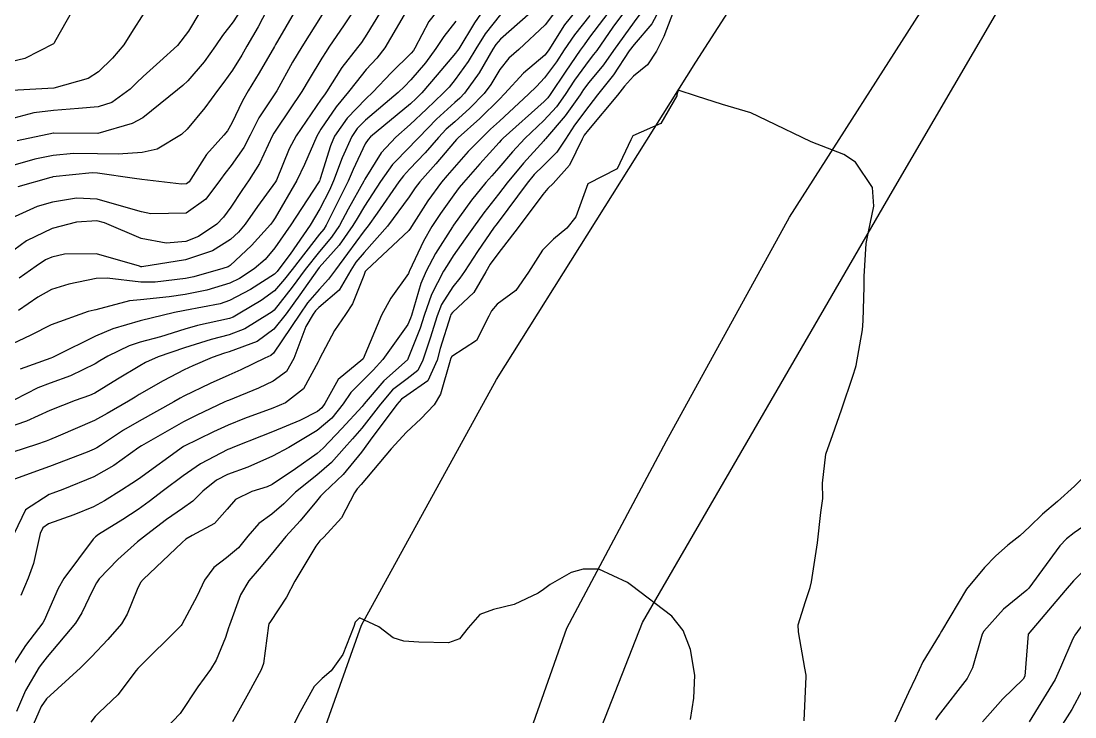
# Model space of a CAD drawing. Header units: metres. Extents: x 307586 to 320046, y 7427249 to 7434250.
# Drawn here: x 318857.52 to 318904.8, y 7429343.35 to 7429374.6 of the extents above; entities that cross this region are included whole.
import ezdxf

# ---------------------------------------------------------------- set-up
doc = ezdxf.new("R2010")
doc.units = ezdxf.units.M
doc.header["$MEASUREMENT"] = 0
for name, color, linetype in [('Curvas de Nivel 1m', 11, 'Continuous'), ('Curvas de Nivel 5m', 15, 'Continuous'), ('Divisa', 42, 'FENCELINE2'), ('Vias Primárias', 230, 'Continuous')]:
    doc.layers.add(name, color=color, linetype=linetype)
doc.linetypes.add('FENCELINE2', pattern='A,0.25,-0.1,[132,ltypeshp.shx,S=0.1,R=0,X=-0.1,Y=0],-0.1,1', length=1.45)

msp = doc.modelspace()

# ---------------------------------------------------------------- linework, layer by layer
at = {"layer": 'Curvas de Nivel 1m', "flags": 128}
for points, elevation in [([(318876.444, 7429375.366), (318875.822, 7429374.585), (318875.188, 7429373.378), (318875.125, 7429373.275), (318875.02, 7429373.165), (318874.12, 7429372.279), (318873.298, 7429371.405), (318872.99, 7429371.11), (318872.155, 7429370.245), (318871.589, 7429369.424), (318871.399, 7429368.993), (318870.944, 7429367.514), (318870.922, 7429367.451), (318870.913, 7429367.43), (318870.868, 7429367.357), (318869.63, 7429365.449), (318868.912, 7429364.411), (318868.474, 7429363.897), (318867.975, 7429363.469), (318867.328, 7429363.044), (318866.893, 7429362.832), (318865.863, 7429362.516), (318864.885, 7429362.328), (318864.173, 7429362.221), (318862.881, 7429362.084), (318862.382, 7429362.033), (318860.874, 7429361.639), (318860.806, 7429361.619), (318860.533, 7429361.555), (318858.867, 7429360.959), (318857.962, 7429360.489), (318856.857, 7429359.975)], 807), ([(318868.746, 7429375.463), (318868.162, 7429374.339), (318867.658, 7429373.474), (318867.421, 7429373.072), (318867.007, 7429372.4), (318866.622, 7429371.86), (318866.343, 7429371.486), (318865.769, 7429370.708), (318864.975, 7429369.749), (318864.718, 7429369.504), (318863.629, 7429368.854), (318862.961, 7429368.704), (318861.882, 7429368.617), (318860.959, 7429368.633), (318859.876, 7429368.649), (318858.958, 7429368.56), (318858.143, 7429368.401), (318856.95, 7429368.053)], 813), ([(318860.106, 7429375.564), (318859.024, 7429373.649), (318859.001, 7429373.602), (318858.982, 7429373.58), (318857.692, 7429372.914), (318857.01, 7429372.747)], 817), ([(318884.082, 7429375.274), (318883.029, 7429373.874), (318882.779, 7429373.539), (318882.6, 7429373.294), (318881.956, 7429372.353), (318881.261, 7429371.307), (318881.15, 7429371.15), (318880.99, 7429370.98), (318879.152, 7429369.337), (318879.064, 7429369.246), (318878.97, 7429369.14), (318878.112, 7429368.192), (318877.365, 7429367.356), (318877.172, 7429367.126), (318876.937, 7429366.802), (318876.34, 7429365.954), (318875.949, 7429365.37), (318875.575, 7429364.715), (318874.948, 7429363.38), (318874.936, 7429363.346), (318874.901, 7429363.266), (318874.113, 7429362.163), (318873.686, 7429361.398), (318872.875, 7429359.432), (318872.858, 7429359.41), (318871.75, 7429358.51), (318871.149, 7429357.427), (318871.02, 7429357.229), (318870.819, 7429357.068), (318870.036, 7429356.662), (318868.81, 7429356.154), (318868.315, 7429355.958), (318867.101, 7429355.477), (318866.891, 7429355.39), (318866.802, 7429355.354), (318865.576, 7429354.711), (318864.79, 7429354.178), (318863.918, 7429353.513), (318863.276, 7429353.022), (318862.77, 7429352.659), (318862.082, 7429352.218), (318860.992, 7429351.548), (318860.855, 7429351.446), (318860.751, 7429351.331), (318859.442, 7429349.569), (318859.183, 7429349.116), (318858.71, 7429348.025), (318858.576, 7429347.71), (318858.497, 7429347.582), (318857.723, 7429346.56), (318857.11, 7429345.596)], 799), ([(318880.76, 7429375.314), (318879.027, 7429373.787), (318878.821, 7429373.546), (318878.695, 7429373.343), (318878.076, 7429372.28), (318877.416, 7429371.356), (318877.212, 7429371.137), (318876.989, 7429370.936), (318876.162, 7429370.188), (318875.365, 7429369.376), (318875.177, 7429369.171), (318874.967, 7429368.956), (318874.194, 7429368.152), (318873.655, 7429367.399), (318872.932, 7429366.291), (318872.601, 7429365.738), (318872.414, 7429365.415), (318871.796, 7429364.54), (318870.904, 7429363.526), (318870.825, 7429363.431), (318870.029, 7429362.3), (318869.418, 7429361.452), (318868.866, 7429360.757), (318868.121, 7429360.206), (318866.856, 7429359.739), (318866.656, 7429359.681), (318866.091, 7429359.488), (318865.227, 7429359.116), (318864.844, 7429358.934), (318863.901, 7429358.45), (318862.827, 7429357.829), (318862.642, 7429357.716), (318862.337, 7429357.535), (318861.388, 7429356.974), (318860.814, 7429356.668), (318859.189, 7429355.956), (318858.805, 7429355.8), (318858.648, 7429355.738), (318858.214, 7429355.586), (318857.158, 7429355.237)], 803), ([(318882.6, 7429375.294), (318881.903, 7429374.433), (318881.2, 7429373.308), (318881.13, 7429373.2), (318881.019, 7429373.072), (318880.07, 7429372.261), (318879.217, 7429371.337), (318878.99, 7429371.089), (318878.107, 7429370.223), (318877.136, 7429369.358), (318877.052, 7429369.279), (318876.97, 7429369.182), (318876.138, 7429368.185), (318875.407, 7429367.375), (318875.202, 7429367.116), (318874.936, 7429366.709), (318873.961, 7429365.394), (318872.911, 7429364.213), (318872.541, 7429363.78), (318872.324, 7429363.416), (318871.798, 7429362.512), (318870.877, 7429361.733), (318870.727, 7429361.581), (318870.625, 7429361.434), (318870.306, 7429360.877), (318869.758, 7429359.446), (318869.428, 7429358.868), (318868.837, 7429358.428), (318868.18, 7429358.119), (318866.824, 7429357.568), (318866.763, 7429357.542), (318866.639, 7429357.482), (318865.408, 7429356.903), (318864.814, 7429356.597), (318862.927, 7429355.528), (318862.802, 7429355.446), (318861.686, 7429354.649), (318860.789, 7429354.139), (318859.404, 7429353.571), (318858.953, 7429353.404), (318858.779, 7429353.339), (318857.716, 7429352.644), (318857.207, 7429351.595)], 801), ([(318884.768, 7429375.264), (318884.077, 7429374.318), (318883.35, 7429373.285), (318883.211, 7429373.096), (318883.016, 7429372.837), (318882.359, 7429371.94), (318881.937, 7429371.301), (318881.542, 7429370.75), (318880.981, 7429370.134), (318880.126, 7429369.323), (318879.566, 7429368.729), (318878.953, 7429368.007), (318878.641, 7429367.65), (318878.375, 7429367.346), (318877.736, 7429366.551), (318876.924, 7429365.431), (318876.894, 7429365.389), (318876.875, 7429365.36), (318876.119, 7429364.16), (318875.694, 7429363.372), (318875.456, 7429362.813), (318875.038, 7429361.378), (318874.999, 7429361.251), (318874.869, 7429360.977), (318873.753, 7429359.396), (318873.326, 7429358.922), (318872.838, 7429358.447), (318872.323, 7429357.922), (318871.974, 7429357.418), (318871.469, 7429356.771), (318870.811, 7429356.218), (318869.53, 7429355.449), (318868.799, 7429355.057), (318867.703, 7429354.562), (318866.791, 7429354.239), (318866.284, 7429353.989), (318865.685, 7429353.491), (318865.229, 7429353.043), (318864.771, 7429352.712), (318864.052, 7429352.222), (318863.143, 7429351.524), (318862.75, 7429351.209), (318861.858, 7429350.423), (318861.023, 7429349.547), (318860.903, 7429349.376), (318860.725, 7429349.034), (318860.246, 7429348.021), (318859.963, 7429347.561), (318858.688, 7429346.045), (318858.48, 7429345.787), (318858.341, 7429345.583), (318857.726, 7429344.536), (318857.312, 7429343.594)], 798), ([(318870.049, 7429375.445), (318869.025, 7429373.699), (318868.936, 7429373.548), (318868.89, 7429373.461), (318868.203, 7429372.27), (318867.714, 7429371.473), (318867.452, 7429371.012), (318866.978, 7429370.012), (318866.787, 7429369.67), (318866.626, 7429369.483), (318865.847, 7429368.604), (318865.144, 7429367.498), (318865.063, 7429367.378), (318864.941, 7429367.288), (318864.715, 7429367.278), (318862.942, 7429367.486), (318862.614, 7429367.533), (318860.946, 7429367.774), (318860.72, 7429367.78), (318858.943, 7429367.601), (318858.927, 7429367.596), (318858.857, 7429367.581), (318857.379, 7429367.155)], 812), ([(318874.97, 7429375.309), (318873.847, 7429373.398), (318873.48, 7429372.939), (318873.008, 7429372.426), (318872.556, 7429371.858), (318872.206, 7429371.418), (318871.664, 7429370.745), (318870.976, 7429369.75), (318870.796, 7429369.433), (318870.239, 7429368.155), (318869.9, 7429367.446), (318868.926, 7429365.759), (318868.807, 7429365.578), (318868.718, 7429365.462), (318867.86, 7429364.524), (318866.904, 7429363.625), (318866.817, 7429363.568), (318866.582, 7429363.483), (318865.279, 7429363.114), (318864.896, 7429363.04), (318863.535, 7429362.879), (318862.893, 7429362.869), (318861.393, 7429363.047), (318860.895, 7429363.038), (318859.669, 7429362.79), (318858.887, 7429362.548), (318858.269, 7429362.2), (318857.406, 7429361.595)], 808), ([(318873.892, 7429375.397), (318873.029, 7429374.017), (318872.794, 7429373.644), (318872.614, 7429373.414), (318871.919, 7429372.512), (318871.232, 7429371.428), (318871.135, 7429371.285), (318870.99, 7429371.091), (318869.859, 7429369.447), (318869.553, 7429368.863), (318868.983, 7429367.459), (318868.942, 7429367.386), (318868.129, 7429366.27), (318867.574, 7429365.473), (318867.279, 7429365.117), (318866.916, 7429364.791), (318866.114, 7429364.285), (318864.907, 7429363.879), (318862.941, 7429363.568), (318862.903, 7429363.569), (318862.836, 7429363.598), (318860.909, 7429364.148), (318859.474, 7429364.137), (318858.907, 7429364.002), (318858.619, 7429363.87), (318858.205, 7429363.587), (318857.44, 7429363.049)], 809), ([(318886.234, 7429375.248), (318885.815, 7429374.472), (318885.026, 7429373.546), (318884.804, 7429373.263), (318884.102, 7429372.178), (318883.386, 7429371.284), (318882.988, 7429370.783), (318882.358, 7429369.918), (318881.944, 7429369.3), (318881.557, 7429368.711), (318880.955, 7429368.109), (318880.55, 7429367.715), (318880.231, 7429367.321), (318878.925, 7429365.571), (318878.826, 7429365.439), (318878.755, 7429365.342), (318878.006, 7429364.255), (318877.42, 7429363.355), (318877.208, 7429363.048), (318876.893, 7429362.667), (318876.38, 7429361.865), (318876.193, 7429361.367), (318875.876, 7429360.357), (318875.552, 7429359.373), (318875.318, 7429358.903), (318874.84, 7429358.531), (318874.188, 7429358.034), (318873.644, 7429357.398), (318872.812, 7429356.325), (318872.385, 7429355.836), (318872.017, 7429355.418), (318871.45, 7429354.77), (318870.791, 7429354.209), (318869.842, 7429353.444), (318869.312, 7429352.915), (318868.768, 7429352.456), (318868.188, 7429352.039), (318867.694, 7429351.471), (318867.277, 7429350.945), (318866.743, 7429350.499), (318866.165, 7429350.059), (318865.757, 7429349.49), (318865.424, 7429348.792), (318864.729, 7429347.5), (318864.703, 7429347.461), (318862.759, 7429345.529), (318862.682, 7429345.433), (318861.859, 7429344.35), (318861.024, 7429343.546), (318860.843, 7429343.366), (318860.656, 7429343.116)], 796), ([(318881.416, 7429374.929), (318881.034, 7429374.434), (318879.856, 7429373.327), (318879.413, 7429372.938), (318879.009, 7429372.429), (318878.593, 7429371.75), (318878.297, 7429371.347), (318877.655, 7429370.684), (318876.98, 7429370.081), (318876.599, 7429369.741), (318876.248, 7429369.367), (318875.653, 7429368.683), (318874.951, 7429367.951), (318874.677, 7429367.654), (318874.477, 7429367.387), (318873.493, 7429365.966), (318873.09, 7429365.407), (318872.921, 7429365.183), (318872.161, 7429364.167), (318871.623, 7429363.423), (318871.317, 7429363.005), (318870.89, 7429362.548), (318870.377, 7429361.941), (318870.029, 7429361.443), (318868.855, 7429359.692), (318868.734, 7429359.581), (318868.465, 7429359.464), (318867.378, 7429358.942), (318866.841, 7429358.704), (318866.001, 7429358.323), (318864.827, 7429357.75), (318864.662, 7429357.665), (318864.383, 7429357.507), (318862.814, 7429356.63), (318862.124, 7429356.222), (318861.087, 7429355.547), (318860.918, 7429355.433), (318860.801, 7429355.368), (318860.484, 7429355.239), (318858.793, 7429354.592), (318858.053, 7429354.325), (318856.786, 7429353.864)], 802), ([(318879.038, 7429374.887), (318878.35, 7429374.026), (318877.929, 7429373.351), (318877.585, 7429372.783), (318877.002, 7429371.979), (318876.724, 7429371.636), (318876.466, 7429371.365), (318875.712, 7429370.647), (318874.979, 7429369.957), (318874.34, 7429369.389), (318873.678, 7429368.683), (318872.944, 7429367.503), (318872.913, 7429367.44), (318872.9, 7429367.41), (318872.196, 7429366.152), (318871.803, 7429365.421), (318871.447, 7429364.895), (318870.911, 7429364.253), (318870.263, 7429363.44), (318869.684, 7429362.655), (318868.875, 7429361.615), (318868.794, 7429361.541), (318868.67, 7429361.462), (318867.565, 7429360.774), (318866.863, 7429360.504), (318866.055, 7429360.294), (318864.857, 7429359.933), (318863.681, 7429359.518), (318863.108, 7429359.267), (318862.847, 7429359.118), (318861.855, 7429358.522), (318860.828, 7429357.892), (318860.599, 7429357.781), (318859.954, 7429357.563), (318858.818, 7429357.113), (318857.772, 7429356.632), (318856.81, 7429356.302)], 804), ([(318871.038, 7429374.889), (318870.116, 7429373.444), (318869.705, 7429372.757), (318868.993, 7429371.46), (318868.19, 7429370.259), (318867.797, 7429369.472), (318867.522, 7429368.917), (318866.952, 7429368.114), (318866.669, 7429367.761), (318866.465, 7429367.485), (318865.818, 7429366.607), (318864.928, 7429365.969), (318863.348, 7429365.945), (318862.928, 7429366.03), (318862.239, 7429366.228), (318860.933, 7429366.607), (318860.01, 7429366.64), (318858.932, 7429366.471), (318858.243, 7429366.274), (318856.924, 7429365.675)], 811), ([(318863.037, 7429374.952), (318862.48, 7429374.084), (318862.128, 7429373.539), (318861.621, 7429372.937), (318861.004, 7429372.318), (318860.532, 7429372.025), (318858.993, 7429371.58), (318857.105, 7429371.485)], 816), ([(318867.404, 7429375.112), (318867.034, 7429374.567), (318866.559, 7429373.954), (318866.241, 7429373.488), (318865.736, 7429372.769), (318864.999, 7429371.919), (318864.787, 7429371.712), (318864.541, 7429371.507), (318862.98, 7429370.259), (318862.509, 7429370.004), (318860.973, 7429369.55), (318858.991, 7429369.561), (318858.973, 7429369.558), (318857.348, 7429369.216)], 814), ([(318885.332, 7429374.965), (318885.036, 7429374.566), (318884.097, 7429373.274), (318883.652, 7429372.641), (318883.001, 7429371.84), (318882.761, 7429371.528), (318882.604, 7429371.294), (318881.935, 7429370.349), (318881.044, 7429369.309), (318881.011, 7429369.271), (318880.972, 7429369.226), (318880.063, 7429368.217), (318879.337, 7429367.334), (318878.938, 7429366.824), (318878.284, 7429365.992), (318877.818, 7429365.351), (318877.45, 7429364.822), (318876.91, 7429364.053), (318876.639, 7429363.629), (318876.481, 7429363.364), (318875.938, 7429362.318), (318875.613, 7429361.373), (318875.432, 7429360.809), (318874.866, 7429359.38), (318873.791, 7429358.444), (318872.917, 7429357.409), (318872.822, 7429357.289), (318871.921, 7429356.31), (318871.07, 7429355.427), (318870.936, 7429355.294), (318870.8, 7429355.175), (318869.837, 7429354.488), (318868.786, 7429353.788), (318868.562, 7429353.686), (318867.88, 7429353.469), (318867.144, 7429353.11), (318866.771, 7429352.682), (318866.204, 7429352.043), (318865.198, 7429351.496), (318864.918, 7429351.332), (318864.75, 7429351.181), (318862.997, 7429349.526), (318862.875, 7429349.384), (318862.726, 7429349.081), (318862.276, 7429347.967), (318862.024, 7429347.537), (318861.415, 7429346.823), (318860.688, 7429346.045), (318860.192, 7429345.557), (318858.669, 7429344.157), (318858.423, 7429343.825), (318858.315, 7429343.583), (318857.818, 7429342.416)], 797), ([(318877.035, 7429374.601), (318876.492, 7429373.902), (318876.13, 7429373.369), (318875.661, 7429372.726), (318875.002, 7429371.955), (318874.726, 7429371.655), (318874.443, 7429371.388), (318872.98, 7429370.156), (318872.609, 7429369.781), (318872.363, 7429369.416), (318871.926, 7429368.453), (318871.537, 7429367.424), (318871.359, 7429367.006), (318870.93, 7429366.173), (318870.496, 7429365.436), (318869.594, 7429364.134), (318869.089, 7429363.457), (318869.008, 7429363.352), (318868.9, 7429363.241), (318867.811, 7429362.548), (318866.881, 7429362.046), (318866.461, 7429361.902), (318864.874, 7429361.599), (318864.794, 7429361.581), (318864.406, 7429361.507), (318862.869, 7429361.144), (318861.633, 7429360.774), (318860.862, 7429360.448), (318859.115, 7429359.576), (318858.939, 7429359.491), (318858.851, 7429359.459), (318857.475, 7429358.962)], 806), ([(318892.663, 7429343.17), (318892.749, 7429345.169), (318892.74, 7429345.226), (318892.687, 7429345.538), (318892.402, 7429347.173), (318892.389, 7429347.492), (318892.723, 7429348.53), (318892.929, 7429349.167), (318892.991, 7429349.422), (318893.257, 7429351.162), (318893.397, 7429352.538), (318893.489, 7429353.159), (318893.479, 7429353.849), (318893.622, 7429355.158), (318893.94, 7429356.029), (318894.324, 7429357.148), (318894.849, 7429358.705), (318894.962, 7429359.028), (318894.987, 7429359.139), (318895.271, 7429360.733), (318895.307, 7429361.136), (318895.348, 7429362.684), (318895.347, 7429363.136), (318895.443, 7429364.61), (318895.548, 7429365.134), (318895.782, 7429366.289), (318895.725, 7429367.132), (318894.964, 7429368.266), (318894.433, 7429368.614), (318892.973, 7429369.17), (318890.982, 7429370.127), (318890.266, 7429370.481), (318888.989, 7429370.851), (318887.829, 7429371.232), (318886.997, 7429371.495), (318886.946, 7429371.288), (318886.939, 7429371.241), (318886.225, 7429370.003), (318884.975, 7429369.441), (318884.878, 7429369.261), (318884.265, 7429367.958), (318882.943, 7429367.29), (318882.41, 7429365.813), (318882.001, 7429365.299), (318881.413, 7429364.81), (318880.913, 7429364.313), (318880.291, 7429363.319), (318879.724, 7429362.494), (318878.881, 7429361.889), (318878.635, 7429361.584), (318878.516, 7429361.344), (318877.953, 7429360.259), (318876.855, 7429359.543), (318876.788, 7429359.426), (318876.775, 7429359.361), (318876.346, 7429357.849), (318876.055, 7429357.368), (318875.46, 7429356.73), (318874.811, 7429356.138), (318874.13, 7429355.39), (318872.787, 7429353.785), (318872.607, 7429353.59), (318872.481, 7429353.413), (318871.898, 7429352.287), (318871.11, 7429351.426), (318870.926, 7429351.253), (318870.749, 7429351.021), (318869.808, 7429349.444), (318869.437, 7429348.735), (318868.706, 7429347.636), (318868.64, 7429347.525), (318868.62, 7429347.461), (318868.393, 7429345.756), (318868.298, 7429345.464), (318867.726, 7429344.416), (318867.205, 7429343.475), (318867.004, 7429343.13)], 794), ([(318905.44, 7429354.37), (318904.79, 7429353.715), (318904.019, 7429353.031), (318903.355, 7429352.46), (318902.766, 7429351.891), (318902.326, 7429351.488), (318901.796, 7429351.06), (318901.247, 7429350.566), (318900.743, 7429350.066), (318899.933, 7429349.082), (318898.813, 7429347.197), (318898.755, 7429347.099), (318898.742, 7429347.07), (318898.712, 7429347.019), (318897.977, 7429345.824), (318897.644, 7429345.11), (318897.337, 7429344.453), (318896.719, 7429343.119)], 794), ([(318905.594, 7429352.189), (318904.762, 7429351.624), (318904.427, 7429351.356), (318904.131, 7429351.029), (318902.734, 7429349.139), (318902.691, 7429349.092), (318902.643, 7429349.051), (318901.599, 7429348.187), (318900.714, 7429347.198), (318900.647, 7429347.071), (318900.209, 7429345.558), (318899.967, 7429345.081), (318898.666, 7429343.395), (318898.545, 7429343.22)], 793), ([(318905.524, 7429350.233), (318904.737, 7429349.47), (318904.361, 7429349.026), (318902.713, 7429347.071), (318902.551, 7429345.185), (318902.48, 7429345.052), (318901.568, 7429344.167), (318900.663, 7429343.124)], 792), ([(318887.555, 7429343.231), (318887.705, 7429344.197), (318887.746, 7429345.229), (318887.55, 7429346.376), (318887.225, 7429347.235), (318886.712, 7429347.874), (318884.911, 7429349.258), (318884.734, 7429349.392), (318883.445, 7429349.984), (318882.74, 7429349.983), (318882.197, 7429349.837), (318881.261, 7429349.305), (318880.961, 7429349.076), (318880.727, 7429348.916), (318879.644, 7429348.402), (318878.716, 7429348.181), (318878.106, 7429347.952), (318877.584, 7429347.351), (318877.198, 7429346.855), (318876.696, 7429346.674), (318875.361, 7429346.708), (318874.697, 7429346.756), (318874.213, 7429346.902), (318873.57, 7429347.397), (318872.709, 7429347.802), (318872.514, 7429347.603), (318872.446, 7429347.413), (318871.953, 7429346.154), (318871.429, 7429345.423), (318871.034, 7429345.072), (318870.676, 7429344.719), (318869.972, 7429343.44), (318869.535, 7429342.562)], 793), ([(318905.607, 7429348.128), (318904.792, 7429347.019), (318904.765, 7429346.967), (318904.71, 7429346.854), (318904.155, 7429345.564), (318903.91, 7429345.032), (318902.753, 7429343.138)], 791)]:
    msp.add_lwpolyline(points, dxfattribs=dict(at, elevation=elevation))
at = {"layer": 'Curvas de Nivel 5m', "flags": 128}
for points, elevation in [([(318872.671, 7429375.414), (318872.023, 7429374.43), (318871.337, 7429373.427), (318871.209, 7429373.239), (318871.015, 7429372.93), (318870.455, 7429371.984), (318870.115, 7429371.443), (318868.976, 7429369.746), (318868.865, 7429369.57), (318868.808, 7429369.462), (318868.221, 7429368.201), (318867.757, 7429367.472), (318867.42, 7429366.993), (318866.931, 7429366.247), (318866.61, 7429365.799), (318866.302, 7429365.486), (318865.488, 7429364.924), (318864.915, 7429364.708), (318864.027, 7429364.627), (318862.916, 7429364.841), (318861.273, 7429365.546), (318860.924, 7429365.631), (318860.007, 7429365.564), (318858.92, 7429365.279), (318857.772, 7429364.734), (318856.908, 7429364.104)], 810), ([(318878.432, 7429375.346), (318877.866, 7429374.52), (318877.158, 7429373.359), (318877.105, 7429373.276), (318877.02, 7429373.159), (318876.195, 7429372.178), (318875.503, 7429371.375), (318875.251, 7429371.117), (318874.988, 7429370.88), (318873.206, 7429369.407), (318873.092, 7429369.288), (318872.968, 7429369.084), (318872.428, 7429367.938), (318872.194, 7429367.417), (318871.782, 7429366.574), (318871.212, 7429365.427), (318871.1, 7429365.249), (318870.919, 7429365.028), (318869.679, 7429363.448), (318869.345, 7429363.004), (318868.888, 7429362.488), (318868.3, 7429362.047), (318867.342, 7429361.475), (318867.044, 7429361.305), (318866.871, 7429361.241), (318865.433, 7429360.928), (318864.866, 7429360.769), (318863.772, 7429360.426), (318862.859, 7429360.18), (318862.375, 7429360.018), (318861.419, 7429359.544), (318861.059, 7429359.338), (318860.848, 7429359.213), (318859.735, 7429358.671), (318858.834, 7429358.346), (318858.282, 7429358.135), (318857.234, 7429357.596)], 805), ([(318886.875, 7429375.242), (318886.364, 7429373.913), (318886.026, 7429373.25), (318885.629, 7429372.639), (318885.006, 7429372.123), (318884.594, 7429371.671), (318884.286, 7429371.271), (318882.977, 7429369.715), (318882.79, 7429369.477), (318882.69, 7429369.293), (318882.127, 7429368.127), (318881.4, 7429367.305), (318881.163, 7429367.085), (318880.938, 7429366.816), (318879.819, 7429365.327), (318878.911, 7429364.145), (318878.566, 7429363.683), (318878.38, 7429363.345), (318877.83, 7429362.409), (318876.875, 7429361.512), (318876.808, 7429361.426), (318876.784, 7429361.361), (318876.327, 7429359.897), (318876.185, 7429359.367), (318875.772, 7429358.438), (318874.829, 7429357.786), (318874.588, 7429357.622), (318874.384, 7429357.387), (318873.181, 7429355.778), (318872.915, 7429355.408), (318872.801, 7429355.241), (318871.978, 7429354.231), (318871.118, 7429353.427), (318870.951, 7429353.258), (318870.777, 7429353.041), (318870.041, 7429352.163), (318869.406, 7429351.45), (318868.745, 7429350.645), (318868.208, 7429349.996), (318867.747, 7429349.47), (318867.364, 7429348.833), (318866.874, 7429347.478), (318866.835, 7429347.346), (318866.697, 7429346.924), (318866.274, 7429345.897), (318866.028, 7429345.487), (318865.458, 7429344.709), (318864.663, 7429343.5), (318863.682, 7429342.48)], 795), ([(318865.541, 7429374.992), (318865.029, 7429374.153), (318864.538, 7429373.507), (318863.747, 7429372.783), (318863.002, 7429372.111), (318862.707, 7429371.823), (318862.415, 7429371.536), (318861.591, 7429370.94), (318860.985, 7429370.753), (318860.098, 7429370.677), (318858.983, 7429370.59), (318858.09, 7429370.481), (318856.979, 7429370.185)], 815), ([(318883.038, 7429374.843), (318882.347, 7429373.979), (318881.885, 7429373.301), (318881.544, 7429372.776), (318881.004, 7429372.052), (318880.646, 7429371.667), (318880.287, 7429371.321), (318878.981, 7429370.105), (318878.583, 7429369.738), (318878.175, 7429369.348), (318877.583, 7429368.735), (318876.953, 7429368.023), (318876.644, 7429367.667), (318876.392, 7429367.366), (318875.778, 7429366.528), (318875.039, 7429365.379), (318874.998, 7429365.303), (318874.921, 7429365.189), (318873.015, 7429363.408), (318872.961, 7429363.35), (318872.899, 7429363.171), (318872.397, 7429361.898), (318872.077, 7429361.418), (318871.582, 7429360.707), (318870.915, 7429359.429), (318870.891, 7429359.391), (318870.851, 7429359.304), (318870.193, 7429358.079), (318869.379, 7429357.452), (318868.821, 7429357.223), (318867.543, 7429356.745), (318866.813, 7429356.451), (318866.149, 7429356.148), (318864.803, 7429355.5), (318862.788, 7429354.033), (318862.49, 7429353.829), (318862.036, 7429353.537), (318861.263, 7429353.058), (318860.772, 7429352.792), (318859.897, 7429352.432), (318858.759, 7429352.016), (318858.496, 7429351.844), (318858.377, 7429351.584), (318858.085, 7429350.241), (318857.847, 7429349.589), (318857.507, 7429348.806)], 800), ([(318905.134, 7429344.56), (318904.67, 7429343.682), (318904.239, 7429343.026)], 790)]:
    msp.add_lwpolyline(points, dxfattribs=dict(at, elevation=elevation))
at = {"layer": 'Divisa'}
msp.add_lwpolyline([(318926.876, 7429105.091), (318901.888, 7429172.627), (318894.486, 7429190.613), (318893.456, 7429193.7), (318890.216, 7429206.771), (318887.152, 7429228.228), (318878.762, 7429287.256), (318876.709, 7429306.439), (318878.673, 7429330.428), (318885.408, 7429347.59), (318896.616, 7429366.962), (318928.866, 7429422.228), (318935.572, 7429429.73), (318944.183, 7429438.816), (318946.476, 7429442.233), (318950.136, 7429465.862), (318958.792, 7429490.316), (318965.213, 7429510.769), (318967.424, 7429517.229)], dxfattribs=at)
at = {"layer": 'Vias Primárias'}
msp.add_lwpolyline([(318878.356, 7429276.242), (318875.682, 7429293.381), (318874.479, 7429306.711), (318874.752, 7429320.743), (318875.788, 7429329.547), (318878.843, 7429338.321), (318882.009, 7429347.341), (318886.486, 7429355.749), (318891.998, 7429365.795), (318898.44, 7429375.894), (318905.263, 7429386.814), (318910.778, 7429395.662), (318917.821, 7429407.179), (318923.882, 7429417.336), (318930.27, 7429428.806), (318937.15, 7429435.692), (318941.078, 7429440.868)], dxfattribs=at)
msp.add_lwpolyline([(318878.356, 7429276.242), (318875.682, 7429293.381), (318874.479, 7429306.711), (318874.752, 7429320.743), (318875.788, 7429329.547), (318878.843, 7429338.321), (318882.009, 7429347.341), (318886.486, 7429355.749), (318891.998, 7429365.795), (318898.44, 7429375.894), (318905.263, 7429386.814), (318910.778, 7429395.662), (318917.821, 7429407.179), (318923.882, 7429417.336), (318930.27, 7429428.806), (318937.15, 7429435.692), (318941.078, 7429440.868)], dxfattribs=at)
at = {"layer": 'Vias Primárias', "elevation": 797.979}
msp.add_lwpolyline([(318870.502, 7429270.368), (318867.356, 7429295.447), (318866.267, 7429309.872), (318866.267, 7429329.072), (318872.797, 7429347.474), (318878.849, 7429358.507), (318887.795, 7429372.756), (318902.199, 7429395.15), (318913.571, 7429414.751), (318922.259, 7429432.431), (318915.767, 7429438.307)], dxfattribs=at)
msp.add_lwpolyline([(318870.502, 7429270.368), (318867.356, 7429295.447), (318866.267, 7429309.872), (318866.267, 7429329.072), (318872.797, 7429347.474), (318878.849, 7429358.507), (318887.795, 7429372.756), (318902.199, 7429395.15), (318913.571, 7429414.751), (318922.259, 7429432.431), (318915.767, 7429438.307)], dxfattribs=at)

doc.saveas('drawing.dxf')
